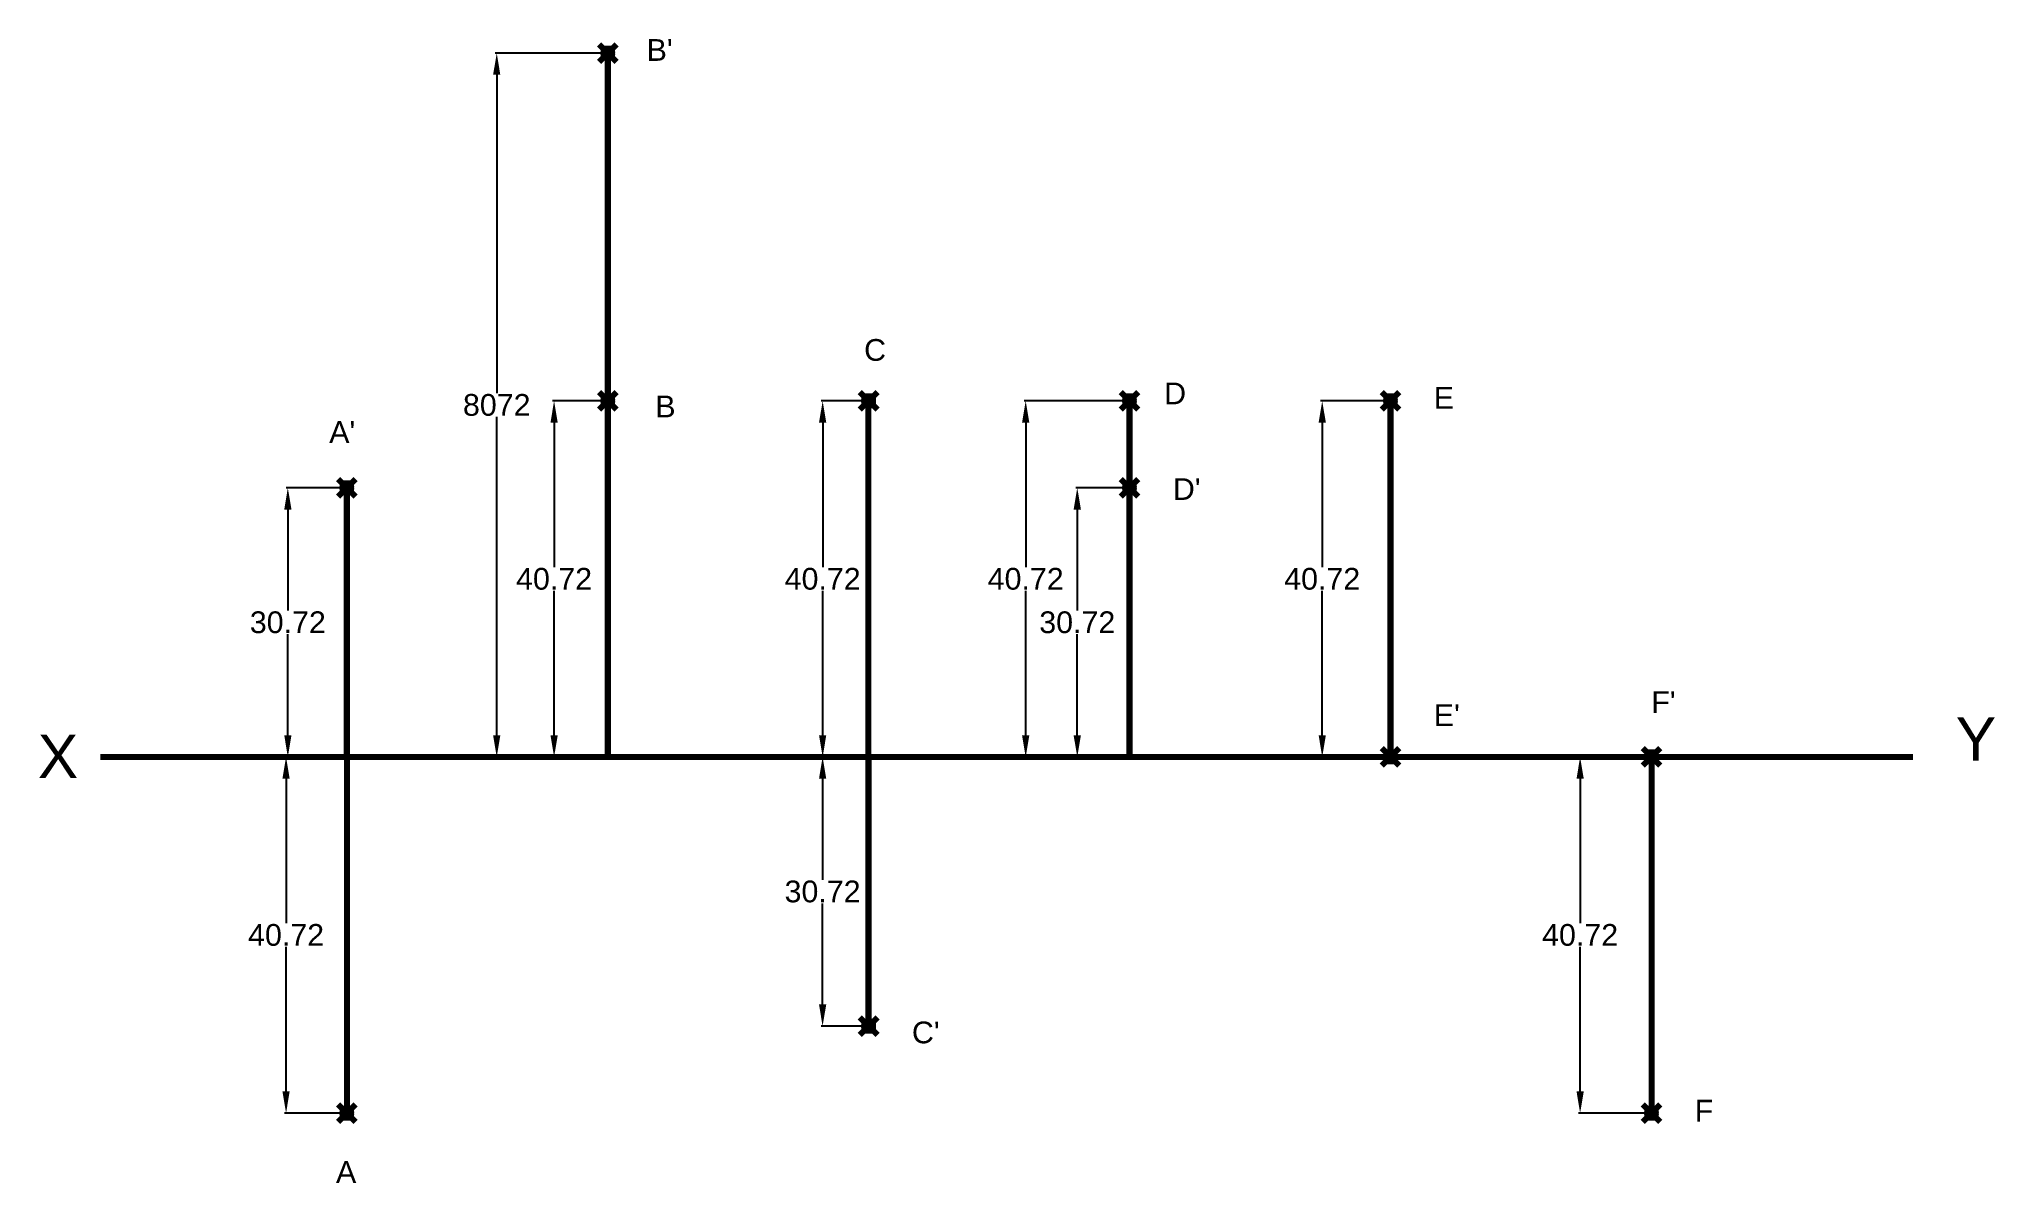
# Model space of a CAD drawing. Header units: millimetres. Extents: x 13 to 238, y 177 to 308.
import ezdxf

# ---------------------------------------------------------------- set-up
doc = ezdxf.new("R2010")
doc.units = ezdxf.units.MM
doc.header["$PDMODE"] = 99
doc.layers.add('thick continuous', color=7, linetype='Continuous', lineweight=30)
doc.styles.get("Standard").update_dxf_attribs({"font": 'Arial.ttf'})
doc.dimstyles.get("Standard").update_dxf_attribs({"dimtxt": 2.5, "dimasz": 2.5, "dimexe": 0.18, "dimexo": 0.0625, "dimgap": 0.09, "dimtad": 0, "dimtih": 1, "dimtoh": 1, "dimzin": 0, "dimdsep": 46, "dimtxsty": 'Standard', "dimcen": 0.09, "dimadec": 0, "dimazin": 0, "dimtfac": 1, "dimtofl": 0, "dimtmove": 0, "dimatfit": 3, "dimfxl": 1, "dimtolj": 1, "dimtzin": 0, "dimarcsym": 0})

# ---------------------------------------------------------------- blocks, each defined once
blk = doc.blocks.new('*D1')
at = {"layer": 'Defpoints', "color": 0, "transparency": 16777216}
for p in [(48.53, 256.89), (41.75, 225.93), (48.53, 225.93)]:
    blk.add_point(p, dxfattribs=at)
at = {"layer": 'thick continuous', "color": 0, "lineweight": -2, "transparency": 16777216}
for p, q in [((48.46, 256.89), (41.57, 256.89)), ((41.75, 254.39), (41.75, 242.78)), ((41.75, 228.43), (41.75, 240.05)), ((48.46, 225.93), (41.57, 225.93))]:
    blk.add_line(p, q, dxfattribs=at)
at = {"layer": 'thick continuous', "color": 0, "transparency": 16777216}
for points in [[(41.34, 254.39), (42.17, 254.39), (41.75, 256.89)], [(41.34, 228.43), (42.17, 228.43), (41.75, 225.93)]]:
    blk.add_solid(points, dxfattribs=at)
at = {"layer": 'thick continuous', "color": 0, "lineweight": 5, "transparency": 16777216, "insert": (41.75, 241.41), "char_height": 2.5, "attachment_point": 5}
blk.add_mtext('\\A1;30.72', dxfattribs=at)
blk = doc.blocks.new('*D2')
at = {"layer": 'Defpoints', "color": 0, "transparency": 16777216}
for p in [(48.53, 225.93), (41.55, 184.97), (48.53, 184.97)]:
    blk.add_point(p, dxfattribs=at)
at = {"layer": 'thick continuous', "color": 0, "lineweight": -2, "transparency": 16777216}
for p, q in [((48.46, 225.93), (41.37, 225.93)), ((41.55, 223.43), (41.55, 206.82)), ((41.55, 187.47), (41.55, 204.09)), ((48.46, 184.97), (41.37, 184.97))]:
    blk.add_line(p, q, dxfattribs=at)
at = {"layer": 'thick continuous', "color": 0, "transparency": 16777216}
for points in [[(41.13, 223.43), (41.96, 223.43), (41.55, 225.93)], [(41.13, 187.47), (41.96, 187.47), (41.55, 184.97)]]:
    blk.add_solid(points, dxfattribs=at)
at = {"layer": 'thick continuous', "color": 0, "lineweight": 5, "transparency": 16777216, "insert": (41.55, 205.45), "char_height": 2.5, "attachment_point": 5}
blk.add_mtext('\\A1;40.72', dxfattribs=at)
blk = doc.blocks.new('*D3')
at = {"layer": 'Defpoints', "color": 0, "transparency": 16777216}
for p in [(78.53, 266.89), (72.36, 225.93), (78.53, 225.93)]:
    blk.add_point(p, dxfattribs=at)
at = {"layer": 'thick continuous', "color": 0, "lineweight": -2, "transparency": 16777216}
for p, q in [((78.46, 266.89), (72.18, 266.89)), ((72.36, 264.39), (72.36, 247.78)), ((72.36, 228.43), (72.36, 245.05)), ((78.46, 225.93), (72.18, 225.93))]:
    blk.add_line(p, q, dxfattribs=at)
at = {"layer": 'thick continuous', "color": 0, "transparency": 16777216}
for points in [[(71.95, 264.39), (72.78, 264.39), (72.36, 266.89)], [(71.95, 228.43), (72.78, 228.43), (72.36, 225.93)]]:
    blk.add_solid(points, dxfattribs=at)
at = {"layer": 'thick continuous', "color": 0, "lineweight": 5, "transparency": 16777216, "insert": (72.36, 246.41), "char_height": 2.5, "attachment_point": 5}
blk.add_mtext('\\A1;40.72', dxfattribs=at)
blk = doc.blocks.new('*D4')
at = {"layer": 'Defpoints', "color": 0, "transparency": 16777216}
for p in [(78.53, 306.89), (65.77, 225.93), (78.53, 225.93)]:
    blk.add_point(p, dxfattribs=at)
at = {"layer": 'thick continuous', "color": 0, "lineweight": -2, "transparency": 16777216}
for p, q in [((78.46, 306.89), (65.59, 306.89)), ((65.77, 304.39), (65.77, 267.78)), ((65.77, 228.43), (65.77, 265.05)), ((78.46, 225.93), (65.59, 225.93))]:
    blk.add_line(p, q, dxfattribs=at)
at = {"layer": 'thick continuous', "color": 0, "transparency": 16777216}
for points in [[(65.35, 304.39), (66.18, 304.39), (65.77, 306.89)], [(65.35, 228.43), (66.18, 228.43), (65.77, 225.93)]]:
    blk.add_solid(points, dxfattribs=at)
at = {"layer": 'thick continuous', "color": 0, "lineweight": 5, "transparency": 16777216, "insert": (65.77, 266.41), "char_height": 2.5, "attachment_point": 5}
blk.add_mtext('\\A1;8072', dxfattribs=at)
blk = doc.blocks.new('*D5')
at = {"layer": 'Defpoints', "color": 0, "transparency": 16777216}
for p in [(108.53, 266.89), (103.24, 225.93), (108.53, 225.93)]:
    blk.add_point(p, dxfattribs=at)
at = {"layer": 'thick continuous', "color": 0, "lineweight": -2, "transparency": 16777216}
for p, q in [((108.46, 266.89), (103.06, 266.89)), ((103.24, 264.39), (103.24, 247.78)), ((103.24, 228.43), (103.24, 245.05)), ((108.46, 225.93), (103.06, 225.93))]:
    blk.add_line(p, q, dxfattribs=at)
at = {"layer": 'thick continuous', "color": 0, "transparency": 16777216}
for points in [[(102.82, 264.39), (103.65, 264.39), (103.24, 266.89)], [(102.82, 228.43), (103.65, 228.43), (103.24, 225.93)]]:
    blk.add_solid(points, dxfattribs=at)
at = {"layer": 'thick continuous', "color": 0, "lineweight": 5, "transparency": 16777216, "insert": (103.24, 246.41), "char_height": 2.5, "attachment_point": 5}
blk.add_mtext('\\A1;40.72', dxfattribs=at)
blk = doc.blocks.new('*D6')
at = {"layer": 'Defpoints', "color": 0, "transparency": 16777216}
for p in [(103.23, 225.93), (108.53, 225.93), (108.53, 194.97)]:
    blk.add_point(p, dxfattribs=at)
at = {"layer": 'thick continuous', "color": 0, "lineweight": -2, "transparency": 16777216}
for p, q in [((108.46, 225.93), (103.05, 225.93)), ((103.23, 223.43), (103.23, 211.82)), ((103.23, 197.47), (103.23, 209.09)), ((108.46, 194.97), (103.05, 194.97))]:
    blk.add_line(p, q, dxfattribs=at)
at = {"layer": 'thick continuous', "color": 0, "transparency": 16777216}
for points in [[(102.82, 223.43), (103.65, 223.43), (103.23, 225.93)], [(102.82, 197.47), (103.65, 197.47), (103.23, 194.97)]]:
    blk.add_solid(points, dxfattribs=at)
at = {"layer": 'thick continuous', "color": 0, "lineweight": 5, "transparency": 16777216, "insert": (103.23, 210.45), "char_height": 2.5, "attachment_point": 5}
blk.add_mtext('\\A1;30.72', dxfattribs=at)
blk = doc.blocks.new('*D7')
at = {"layer": 'Defpoints', "color": 0, "transparency": 16777216}
for p in [(138.53, 256.89), (132.51, 225.93), (138.53, 225.93)]:
    blk.add_point(p, dxfattribs=at)
at = {"layer": 'thick continuous', "color": 0, "lineweight": -2, "transparency": 16777216}
for p, q in [((138.46, 256.89), (132.33, 256.89)), ((132.51, 254.39), (132.51, 242.78)), ((132.51, 228.43), (132.51, 240.05)), ((138.46, 225.93), (132.33, 225.93))]:
    blk.add_line(p, q, dxfattribs=at)
at = {"layer": 'thick continuous', "color": 0, "transparency": 16777216}
for points in [[(132.09, 254.39), (132.93, 254.39), (132.51, 256.89)], [(132.09, 228.43), (132.93, 228.43), (132.51, 225.93)]]:
    blk.add_solid(points, dxfattribs=at)
at = {"layer": 'thick continuous', "color": 0, "lineweight": 5, "transparency": 16777216, "insert": (132.51, 241.41), "char_height": 2.5, "attachment_point": 5}
blk.add_mtext('\\A1;30.72', dxfattribs=at)
blk = doc.blocks.new('*D8')
at = {"layer": 'Defpoints', "color": 0, "transparency": 16777216}
for p in [(138.53, 266.89), (126.58, 225.93), (138.53, 225.93)]:
    blk.add_point(p, dxfattribs=at)
at = {"layer": 'thick continuous', "color": 0, "lineweight": -2, "transparency": 16777216}
for p, q in [((138.46, 266.89), (126.4, 266.89)), ((126.58, 264.39), (126.58, 247.78)), ((126.58, 228.43), (126.58, 245.05)), ((138.46, 225.93), (126.4, 225.93))]:
    blk.add_line(p, q, dxfattribs=at)
at = {"layer": 'thick continuous', "color": 0, "transparency": 16777216}
for points in [[(126.16, 264.39), (127, 264.39), (126.58, 266.89)], [(126.16, 228.43), (127, 228.43), (126.58, 225.93)]]:
    blk.add_solid(points, dxfattribs=at)
at = {"layer": 'thick continuous', "color": 0, "lineweight": 5, "transparency": 16777216, "insert": (126.58, 246.41), "char_height": 2.5, "attachment_point": 5}
blk.add_mtext('\\A1;40.72', dxfattribs=at)
blk = doc.blocks.new('*D9')
at = {"layer": 'Defpoints', "color": 0, "transparency": 16777216}
for p in [(168.53, 266.89), (160.67, 225.93), (168.53, 225.93)]:
    blk.add_point(p, dxfattribs=at)
at = {"layer": 'thick continuous', "color": 0, "lineweight": -2, "transparency": 16777216}
for p, q in [((168.46, 266.89), (160.49, 266.89)), ((160.67, 264.39), (160.67, 247.78)), ((160.67, 228.43), (160.67, 245.05)), ((168.46, 225.93), (160.49, 225.93))]:
    blk.add_line(p, q, dxfattribs=at)
at = {"layer": 'thick continuous', "color": 0, "transparency": 16777216}
for points in [[(160.26, 264.39), (161.09, 264.39), (160.67, 266.89)], [(160.26, 228.43), (161.09, 228.43), (160.67, 225.93)]]:
    blk.add_solid(points, dxfattribs=at)
at = {"layer": 'thick continuous', "color": 0, "lineweight": 5, "transparency": 16777216, "insert": (160.67, 246.41), "char_height": 2.5, "attachment_point": 5}
blk.add_mtext('\\A1;40.72', dxfattribs=at)
blk = doc.blocks.new('*D10')
at = {"layer": 'Defpoints', "color": 0, "transparency": 16777216}
for p in [(198.53, 225.93), (190.32, 184.97), (198.53, 184.97)]:
    blk.add_point(p, dxfattribs=at)
at = {"layer": 'thick continuous', "color": 0, "lineweight": -2, "transparency": 16777216}
for p, q in [((198.46, 225.93), (190.14, 225.93)), ((190.32, 223.43), (190.32, 206.82)), ((190.32, 187.47), (190.32, 204.09)), ((198.46, 184.97), (190.14, 184.97))]:
    blk.add_line(p, q, dxfattribs=at)
at = {"layer": 'thick continuous', "color": 0, "transparency": 16777216}
for points in [[(189.91, 223.43), (190.74, 223.43), (190.32, 225.93)], [(189.91, 187.47), (190.74, 187.47), (190.32, 184.97)]]:
    blk.add_solid(points, dxfattribs=at)
at = {"layer": 'thick continuous', "color": 0, "lineweight": 5, "transparency": 16777216, "insert": (190.32, 205.45), "char_height": 2.5, "attachment_point": 5}
blk.add_mtext('\\A1;40.72', dxfattribs=at)

msp = doc.modelspace()

# ---------------------------------------------------------------- linework, layer by layer
at = {"layer": 'thick continuous', "lineweight": 80}
for p, q in [((78.526, 225.934), (78.526, 306.894)), ((78.526, 306.894), (78.526, 225.934)), ((78.526, 225.934), (78.526, 266.894)), ((108.526, 225.934), (108.526, 266.894)), ((138.526, 225.934), (138.526, 266.894)), ((138.526, 266.894), (138.526, 225.934)), ((168.526, 225.934), (168.526, 266.894)), ((168.526, 266.894), (168.526, 266.894)), ((168.526, 266.894), (168.526, 225.934)), ((48.526, 225.934), (48.526, 256.894)), ((48.526, 256.894), (48.526, 225.934)), ((138.526, 225.934), (138.526, 256.894)), ((20.2, 225.934), (228.576, 225.934)), ((48.526, 225.934), (78.526, 225.934)), ((48.526, 225.934), (68.526, 225.934)), ((48.526, 225.934), (48.526, 184.974)), ((68.526, 225.934), (78.526, 225.934)), ((78.526, 225.934), (108.526, 225.934)), ((108.526, 225.934), (108.526, 194.974)), ((108.526, 194.974), (108.526, 225.934)), ((108.526, 225.934), (138.526, 225.934)), ((138.526, 225.934), (168.526, 225.934)), ((168.526, 225.934), (198.526, 225.934)), ((198.526, 225.934), (198.526, 184.974))]:
    msp.add_line(p, q, dxfattribs=at)
for p in [(78.526, 306.894), (78.526, 266.894), (108.526, 266.894), (138.526, 266.894), (168.526, 266.894), (48.526, 256.894), (138.526, 256.894), (168.526, 225.934), (198.526, 225.934), (108.526, 194.974), (48.526, 184.974), (198.526, 184.974)]:
    msp.add_point(p, dxfattribs=at)

# ---------------------------------------------------------------- texts
at = {"layer": 'thick continuous', "lineweight": 80, "char_height": 2.5, "attachment_point": 1}
for s, insert in [("B'", (83, 308.5)), ('C', (108, 274)), ('D', (142.5, 269)), ('E', (173.5, 268.5)), ('B', (84, 267.5)), ("A'", (46.507, 264.558)), ("D'", (143.5, 258)), ("E'", (173.5, 232)), ("F'", (198.5, 233.5)), ("C'", (113.5, 195.5)), ('F', (203.5, 186.5)), ('A', (47.289, 179.445))]:
    msp.add_mtext_dynamic_manual_height_columns(s, width=7.82451, gutter_width=12.5, heights=[0], dxfattribs=dict(at, insert=insert))
at = {"layer": 'thick continuous', "char_height": 5, "attachment_point": 1}
for s, insert in [('Y', (233.5, 230.5)), ('X', (13, 228.5))]:
    msp.add_mtext_dynamic_manual_height_columns(s, width=7.82451, gutter_width=12.5, heights=[0], dxfattribs=dict(at, insert=insert))

# ---------------------------------------------------------------- dimensions: what is measured, and where the dimension line sits
at = {"layer": 'thick continuous', "lineweight": 5}
for base, p1, p2, text, picture, middle in [((65.766, 225.934), (78.526, 306.894), (78.526, 225.934), '8072', '*D4', (65.766, 266.414)), ((72.362, 225.934), (78.526, 266.894), (78.526, 225.934), '40.72', '*D3', (72.362, 246.414)), ((103.235, 225.934), (108.526, 266.894), (108.526, 225.934), '40.72', '*D5', (103.235, 246.414)), ((126.581, 225.934), (138.526, 266.894), (138.526, 225.934), '40.72', '*D8', (126.581, 246.414)), ((160.675, 225.934), (168.526, 266.894), (168.526, 225.934), '40.72', '*D9', (160.675, 246.414)), ((41.754, 225.934), (48.526, 256.894), (48.526, 225.934), '30.72', '*D1', (41.754, 241.414)), ((132.51, 225.934), (138.526, 256.894), (138.526, 225.934), '30.72', '*D7', (132.51, 241.414)), ((41.545, 184.974), (48.526, 225.934), (48.526, 184.974), '40.72', '*D2', (41.545, 205.454)), ((103.234, 225.934), (108.526, 194.974), (108.526, 225.934), '30.72', '*D6', (103.234, 210.454)), ((190.322, 184.974), (198.526, 225.934), (198.526, 184.974), '40.72', '*D10', (190.322, 205.454))]:
    dim = msp.add_linear_dim(base=base, p1=p1, p2=p2, angle=90, text=text, dimstyle='Standard', dxfattribs=at)
    dim.commit()
    dim.dimension.update_dxf_attribs({"geometry": picture, "text_midpoint": middle})

doc.saveas('drawing.dxf')
